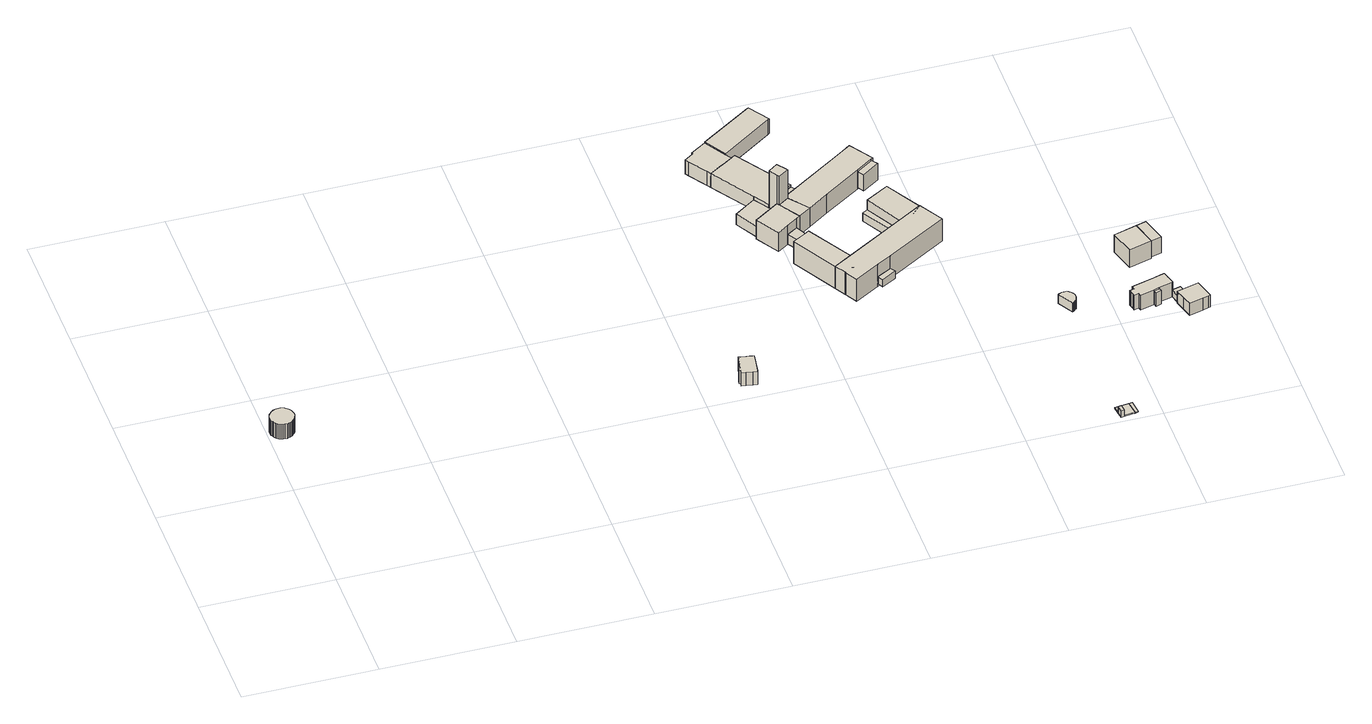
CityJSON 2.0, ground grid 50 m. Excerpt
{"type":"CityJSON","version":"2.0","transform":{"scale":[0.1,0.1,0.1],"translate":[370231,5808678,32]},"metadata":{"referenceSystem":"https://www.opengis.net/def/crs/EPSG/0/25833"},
"CityObjects":{
"building1":{"type":"Building","attributes":{"Gemeindeschluessel":"11000006","BezugspunktDach":"2200","function":"51009_1610","measuredHeight":6.57,"storeysAboveGround":0},"address":[{"country":"Germany","locality":"Berlin"}],"geometry":[{"type":"Solid","lod":"1","boundaries":[[[[0,1,2,3,4,5,6,7,8,9,10,11,12,13,14,15,16,17,18,19,20,21,22,23,24,25,26,27,28,29,30,31,32,33,34,35,36,37,38,39]],[[40,41,42,43,44,45,46,47,48,49,50,51,52,53,54,55,56,57,58,59,60,61,62,63,64,65,66,67,68,69,70,71,72,73,74,75,76,77,78,79]],[[40,79,39,38]],[[41,40,38,37]],[[42,41,37,36]],[[43,42,36,35]],[[44,43,35,34]],[[45,44,34,33]],[[46,45,33,32]],[[47,46,32,31]],[[48,47,31,30]],[[49,48,30,29]],[[50,49,29,28]],[[51,50,28,27]],[[52,51,27,26]],[[53,52,26,25]],[[54,53,25,24]],[[55,54,24,23]],[[56,55,23,22]],[[57,56,22,21]],[[58,57,21,20]],[[59,58,20,19]],[[60,59,19,18]],[[61,60,18,17]],[[62,61,17,16]],[[63,62,16,15]],[[64,63,15,14]],[[65,64,14,13]],[[66,65,13,12]],[[67,66,12,11]],[[68,67,11,10]],[[69,68,10,9]],[[70,69,9,8]],[[71,70,8,7]],[[72,71,7,6]],[[73,72,6,5]],[[74,73,5,4]],[[75,74,4,3]],[[76,75,3,2]],[[77,76,2,1]],[[78,77,1,0]],[[79,78,0,39]]]]}]},
"building2":{"type":"Building","attributes":{"name":"Gr. Neugierde Kl. Neugierde","Gemeindeschluessel":"11000006","BezugspunktDach":"2200","function":"31001_3030","measuredHeight":6.37,"storeysAboveGround":1},"address":[{"country":"Germany","locality":"Berlin","thoroughfareNumber":"36 (3)","thoroughfareName":"Königstraße"}],"geometry":[{"type":"Solid","lod":"1","boundaries":[[[[80,81,82,83,84,85,86,87,88,89,90,91,92,93]],[[94,95,96,97,98,99,100,101,102,103,104,105,106,107]],[[94,107,93,92]],[[95,94,92,91]],[[96,95,91,90]],[[97,96,90,89]],[[98,97,89,88]],[[99,98,88,87]],[[100,99,87,86]],[[101,100,86,85]],[[102,101,85,84]],[[103,102,84,83]],[[104,103,83,82]],[[105,104,82,81]],[[106,105,81,80]],[[107,106,80,93]]]]}]},
"building3":{"type":"Building","attributes":{"Gemeindeschluessel":"11000006","BezugspunktDach":"2200","function":"51009_1610","measuredHeight":4.18,"storeysAboveGround":0},"address":[{"country":"Germany","locality":"Berlin"}],"geometry":[{"type":"Solid","lod":"1","boundaries":[[[[108,109,110,111,112]],[[113,114,115,116,117]],[[113,117,112,111]],[[114,113,111,110]],[[115,114,110,109]],[[116,115,109,108]],[[117,116,108,112]]]]}]},
"building4":{"type":"Building","attributes":{"Gemeindeschluessel":"11000006","function":"31001_3030"},"address":[{"country":"Germany","locality":"Berlin","thoroughfareNumber":"36 (2)","thoroughfareName":"Königstraße"}],"children":["building4-1","building4-2","building4-3","building4-4","building4-5","building4-6","building4-7","building4-8","building4-9"]},
"building4-1":{"type":"BuildingPart","attributes":{"BezugspunktDach":"2200","measuredHeight":20.93,"storeysAboveGround":6},"parents":["building4"],"geometry":[{"type":"MultiSurface","lod":"1","boundaries":[[[118,119,120,121,122,123]],[[124,125,126,127,128,129]],[[124,130,131,129,123,122]],[[125,132,133,124,122,121]],[[134,135,125,121,120]],[[127,136,134,120,119]],[[137,136,119,118]],[[129,138,139,128,118,123]],[[129,131,130,124]],[[124,133,132,125]],[[140,126,125,135,134]],[[126,134,136,127]],[[128,127,136,137]],[[128,139,138,129]]]}]},
"building4-2":{"type":"BuildingPart","attributes":{"BezugspunktDach":"2200","measuredHeight":7.4,"storeysAboveGround":6},"parents":["building4"],"geometry":[{"type":"MultiSurface","lod":"1","boundaries":[[[141,142,143,144,145,146,147]],[[148,149,150,151,152,153,154]],[[148,154,147,146]],[[149,148,146,145]],[[150,149,145,144]],[[151,150,144,143]],[[152,151,143,142]],[[155,156,152,142,141]],[[157,158,155,153,141,147]],[[153,152,156,155]],[[154,159,158,157]],[[159,153,155,158,160]]]}]},
"building4-3":{"type":"BuildingPart","attributes":{"BezugspunktDach":"2200","measuredHeight":6.7,"storeysAboveGround":6},"parents":["building4"],"geometry":[{"type":"MultiSurface","lod":"1","boundaries":[[[161,162,163,164,165,156,158,157,166,167,168]],[[169,170,154,159,152,171,172,173,174,175,176]],[[169,176,168,167]],[[170,169,167,166]],[[154,170,166,157]],[[172,171,165,164]],[[173,177,178,179,180,172,164,163]],[[181,172,182]],[[174,173,163,162]],[[175,174,162,161]],[[176,175,161,168]],[[159,154,157,158]],[[153,155,156,152]],[[159,158,155,183,153]],[[181,178,177,173]],[[181,182,179,178]],[[182,172,180,179]]]}]},
"building4-4":{"type":"BuildingPart","attributes":{"BezugspunktDach":"2200","measuredHeight":5.46,"storeysAboveGround":6},"parents":["building4"],"geometry":[{"type":"MultiSurface","lod":"1","boundaries":[[[132,184,185,186,187,133]],[[188,189,190,191,192,193]],[[189,188,187,186]],[[190,189,186,185]],[[191,190,185,184]],[[192,191,184,194,195,196]],[[193,192,125,124,133]],[[197,198,187,188,199]],[[200,201,198,197,202]],[[193,133,201,200]],[[196,195,194,184,132]],[[132,133,124,125]]]}]},
"building4-5":{"type":"BuildingPart","attributes":{"BezugspunktDach":"2200","measuredHeight":5.32,"storeysAboveGround":6},"parents":["building4"],"geometry":[{"type":"MultiSurface","lod":"1","boundaries":[[[203,204,139,138,205,206,207,208]],[[209,210,211,212,213,214,215,216]],[[209,216,208,207]],[[210,209,207,206]],[[213,212,129,128]],[[214,213,217,218]],[[215,214,204,218,219,203]],[[216,215,203,208]],[[211,210,206,205]],[[212,211,205,138]],[[128,129,138,139]],[[218,217,139,204]],[[203,219,218,204]]]}]},
"building4-6":{"type":"BuildingPart","attributes":{"BezugspunktDach":"2200","measuredHeight":9.03,"storeysAboveGround":6},"parents":["building4"],"geometry":[{"type":"MultiSurface","lod":"1","boundaries":[[[134,220,221,222,223,224,225,226,227,228,135]],[[194,229,230,231,232,233,234,235,236,237,195]],[[194,184,132,195,135,228]],[[229,194,228,227]],[[230,229,227,226]],[[231,230,226,225]],[[232,231,225,224]],[[233,232,224,223]],[[234,233,223,222]],[[235,234,222,221]],[[195,237,126,125]],[[195,132,184,194]],[[236,238,239,220]],[[235,221,239,240,238]],[[237,236,220,134]],[[125,126,134,135]]]}]},
"building4-7":{"type":"BuildingPart","attributes":{"BezugspunktDach":"2200","measuredHeight":9.03,"storeysAboveGround":6},"parents":["building4"],"geometry":[{"type":"MultiSurface","lod":"1","boundaries":[[[241,242,243,244,136,137,245,246]],[[219,217,247,248,249,250,251,252]],[[219,252,246,245]],[[217,139,204,203,219,245,137]],[[247,217,128,127,136]],[[249,248,244,243]],[[250,249,243,242]],[[251,250,242,241]],[[252,251,241,246]],[[218,204,139,217]],[[218,219,203,204]],[[137,136,127,128]],[[248,253,254,255,244]],[[247,136,255,254]]]}]},
"building4-8":{"type":"BuildingPart","attributes":{"BezugspunktDach":"2200","measuredHeight":7.23,"storeysAboveGround":6},"parents":["building4"],"geometry":[{"type":"MultiSurface","lod":"1","boundaries":[[[256,257,258,131,130,259,260,261,262,180,179,178,177]],[[181,182,172,263,188,197,200,193,212,211,210,264,173]],[[263,172,180,262]],[[188,263,262,261]],[[198,187,261,260]],[[201,198,197,260,259]],[[133,201,200,259,130]],[[212,193,124,129,131]],[[205,138,212,131,258]],[[206,205,258,257]],[[264,210,257,256]],[[173,264,256,177]],[[181,173,177,178]],[[182,181,178,179]],[[172,182,179,180]],[[197,188,187,198]],[[200,197,198,201]],[[193,200,201,133]],[[130,131,129,124]],[[211,212,138,205]],[[210,211,205,206]]]}]},
"building4-9":{"type":"BuildingPart","attributes":{"BezugspunktDach":"2200","measuredHeight":9.01,"storeysAboveGround":6},"parents":["building4"],"geometry":[{"type":"MultiSurface","lod":"1","boundaries":[[[255,244,221,239,134,136]],[[237,238,235,248,254,247]],[[237,247,136,127,126]],[[220,134,239]],[[235,221,239,238,239,221]],[[248,235,221,244]],[[244,248,244,255]],[[265,136,255,136]],[[126,127,136,134]],[[238,236,220,239]],[[236,237,134,220]],[[266,238,239,221,235]],[[254,248,244,255]],[[247,254,255,136,265]]]}]},
"building5":{"type":"Building","attributes":{"Gemeindeschluessel":"11000006","function":"51009_1610"},"address":[{"country":"Germany","locality":"Berlin"}],"children":["building5-1","building5-2","building5-3"]},
"building5-1":{"type":"BuildingPart","attributes":{"BezugspunktDach":"2200","measuredHeight":3.36,"storeysAboveGround":0},"parents":["building5"],"geometry":[{"type":"MultiSurface","lod":"1","boundaries":[[[267,268,269,270]],[[271,272,273,274]],[[275,276,277,274,270,278,279]],[[272,271,269,268]],[[273,272,268,267]],[[274,273,267,270]],[[271,279,278,269]],[[274,277,276,275]]]}]},
"building5-2":{"type":"BuildingPart","attributes":{"BezugspunktDach":"2200","measuredHeight":6.32,"storeysAboveGround":0},"parents":["building5"],"geometry":[{"type":"MultiSurface","lod":"1","boundaries":[[[280,281,282,283,284]],[[285,286,271,279,287]],[[285,287,284,283]],[[286,285,283,282]],[[271,286,282,281]],[[278,269,271,281,280]],[[287,279,280,284]],[[279,271,269,278]]]}]},
"building5-3":{"type":"BuildingPart","attributes":{"BezugspunktDach":"2200","measuredHeight":3.24,"storeysAboveGround":0},"parents":["building5"],"geometry":[{"type":"Solid","lod":"1","boundaries":[[[[277,276,288,289]],[[290,275,274,291]],[[290,291,289,288]],[[275,290,288,276]],[[291,274,277,289]],[[274,275,276,277]]]]}]},
"building6":{"type":"Building","attributes":{"name":"Schloss Klein-Glienicke","Gemeindeschluessel":"11000006","function":"31001_3031"},"address":[{"country":"Germany","locality":"Berlin","thoroughfareNumber":"36 (1)","thoroughfareName":"Königstraße"}],"children":["building6-1","building6-2","building6-3","building6-4"]},
"building6-1":{"type":"BuildingPart","attributes":{"BezugspunktDach":"2200","measuredHeight":10.59,"storeysAboveGround":2},"parents":["building6"],"geometry":[{"type":"MultiSurface","lod":"1","boundaries":[[[292,293,294,295,296,297,298,299,300,301]],[[302,303,304,305,306,307,308,309,310,311]],[[302,311,301,300]],[[303,302,300,299]],[[304,303,299,298]],[[305,304,298,297]],[[306,305,297,296]],[[312,313,314,315,316,307,306,296,295]],[[308,307,295,294]],[[309,308,294,293]],[[310,309,293,292]],[[311,310,292,301]],[[316,315,314,313,312]]]}]},
"building6-2":{"type":"BuildingPart","attributes":{"BezugspunktDach":"2200","measuredHeight":10.59,"storeysAboveGround":2},"parents":["building6"],"geometry":[{"type":"Solid","lod":"1","boundaries":[[[[301,317,300,318,319,320]],[[321,322,302,323,311,324]],[[321,324,320,319]],[[322,321,319,318]],[[302,322,318,300]],[[323,302,300,317]],[[311,323,317,301]],[[324,311,301,320]]]]}]},
"building6-3":{"type":"BuildingPart","attributes":{"BezugspunktDach":"2200","measuredHeight":9.91,"storeysAboveGround":2},"parents":["building6"],"geometry":[{"type":"Solid","lod":"1","boundaries":[[[[325,326,327,328,329]],[[330,304,331,303,332]],[[330,332,329,328]],[[304,330,328,327]],[[331,304,327,326]],[[303,331,326,325]],[[332,303,325,329]]]]}]},
"building6-4":{"type":"BuildingPart","attributes":{"BezugspunktDach":"2200","measuredHeight":3.37,"storeysAboveGround":2},"parents":["building6"],"geometry":[{"type":"MultiSurface","lod":"1","boundaries":[[[333,334,314,313]],[[315,335,336,316]],[[335,315,314,334]],[[336,335,334,333]],[[316,336,333,313]],[[315,316,313,314,337]]]}]},
"building7":{"type":"Building","attributes":{"Gemeindeschluessel":"11000006","BezugspunktDach":"2200","function":"51009_1610","measuredHeight":7.38,"storeysAboveGround":0},"address":[{"country":"Germany","locality":"Berlin"}],"geometry":[{"type":"Solid","lod":"1","boundaries":[[[[338,339,340,341]],[[342,343,344,345]],[[342,345,341,340]],[[343,342,340,339]],[[344,343,339,338]],[[345,344,338,341]]]]}]},
"building8":{"type":"Building","attributes":{"Gemeindeschluessel":"11000006","BezugspunktDach":"2200","function":"51009_1610","measuredHeight":3,"storeysAboveGround":0},"address":[{"country":"Germany","locality":"Berlin"}],"geometry":[{"type":"Solid","lod":"1","boundaries":[[[[346,347,348,349]],[[350,351,352,353]],[[350,353,349,348]],[[351,350,348,347]],[[352,351,347,346]],[[353,352,346,349]]]]}]},
"building9":{"type":"Building","attributes":{"Gemeindeschluessel":"11000006","BezugspunktDach":"2200","function":"31001_1000","measuredHeight":0.461,"storeysAboveGround":1},"address":[{"country":"Germany","locality":"Berlin","thoroughfareNumber":"36B (9)","thoroughfareName":"Königstraße"}],"geometry":[{"type":"Solid","lod":"1","boundaries":[[[[354,355,356,357,358,359,360]],[[361,362,363,351,350,353,364]],[[361,364,360,359]],[[362,361,359,358]],[[363,362,358,357]],[[351,363,357,356]],[[350,351,356,355]],[[353,350,355,354]],[[364,353,354,360]]]]}]},
"building10":{"type":"Building","attributes":{"Gemeindeschluessel":"11000006","BezugspunktDach":"2200","function":"51009_1610","measuredHeight":0.408,"storeysAboveGround":0},"address":[{"country":"Germany","locality":"Berlin"}],"geometry":[{"type":"Solid","lod":"1","boundaries":[[[[358,365,366,359]],[[367,368,369,370]],[[367,370,359,366]],[[368,367,366,365]],[[369,368,365,358]],[[370,369,358,359]]]]}]},
"building11":{"type":"Building","attributes":{"Gemeindeschluessel":"11000006","BezugspunktDach":"2200","function":"51009_1610","measuredHeight":4.12,"storeysAboveGround":0},"address":[{"country":"Germany","locality":"Berlin"}],"geometry":[{"type":"Solid","lod":"1","boundaries":[[[[371,372,373,374,375,376,377,378,379,380,381,382,383,384,385,386,387,388,389,390,391,392]],[[393,394,395,396,397,398,399,400,401,402,403,404,405,406,407,408,409,410,411,412,413,414]],[[393,414,392,391]],[[394,393,391,390]],[[395,394,390,389]],[[396,395,389,388]],[[397,396,388,387]],[[398,397,387,386]],[[399,398,386,385]],[[400,399,385,384]],[[401,400,384,383]],[[402,401,383,382]],[[403,402,382,381]],[[404,403,381,380]],[[405,404,380,379]],[[406,405,379,378]],[[407,406,378,377]],[[408,407,377,376]],[[409,408,376,375]],[[410,409,375,374]],[[411,410,374,373]],[[412,411,373,372]],[[413,412,372,371]],[[414,413,371,392]]]]}]},
"building12":{"type":"Building","attributes":{"Gemeindeschluessel":"11000006","BezugspunktDach":"2200","function":"31001_3030","measuredHeight":6.85,"storeysAboveGround":1},"address":[{"country":"Germany","locality":"Berlin","thoroughfareNumber":"36","thoroughfareName":"Königstraße"}],"geometry":[{"type":"Solid","lod":"1","boundaries":[[[[415,416,417,418,419,420,421,422,423,424,425,426,427,428,429,430,431]],[[432,433,434,435,436,437,438,439,440,441,442,443,444,445,446,447,448]],[[432,448,431,430]],[[433,432,430,429]],[[434,433,429,428]],[[435,434,428,427]],[[436,435,427,426]],[[437,436,426,425]],[[438,437,425,424]],[[439,438,424,423]],[[440,439,423,422]],[[441,440,422,421]],[[442,441,421,420]],[[443,442,420,419]],[[444,443,419,418]],[[445,444,418,417]],[[446,445,417,416]],[[447,446,416,415]],[[448,447,415,431]]]]}]},
"building13":{"type":"Building","attributes":{"Gemeindeschluessel":"11000006","BezugspunktDach":"2200","function":"51009_1610","measuredHeight":6.09,"storeysAboveGround":0},"address":[{"country":"Germany","locality":"Berlin"}],"geometry":[{"type":"Solid","lod":"1","boundaries":[[[[449,450,451,452]],[[453,454,455,456]],[[453,456,452,451]],[[454,453,451,450]],[[455,454,450,449]],[[456,455,449,452]]]]}]},
"building14":{"type":"Building","attributes":{"Gemeindeschluessel":"11000006","BezugspunktDach":"2200","function":"31001_3030","measuredHeight":8.5,"storeysAboveGround":2},"address":[{"country":"Germany","locality":"Berlin","thoroughfareNumber":"35E (1)","thoroughfareName":"Königstraße"}],"geometry":[{"type":"Solid","lod":"1","boundaries":[[[[457,458,459,460,461]],[[462,463,464,465,466]],[[462,466,461,460]],[[463,462,460,459]],[[464,463,459,458]],[[465,464,458,457]],[[466,465,457,461]]]]}]},
"building15":{"type":"Building","attributes":{"Gemeindeschluessel":"11000006","function":"31001_3030"},"address":[{"country":"Germany","locality":"Berlin","thoroughfareNumber":"35D","thoroughfareName":"Königstraße"}],"children":["building15-1","building15-2"]},
"building15-1":{"type":"BuildingPart","attributes":{"BezugspunktDach":"2200","measuredHeight":5.9,"storeysAboveGround":2},"parents":["building15"],"geometry":[{"type":"MultiSurface","lod":"1","boundaries":[[[467,468,469,470,471,472,473,474,475]],[[476,477,478,479,480,481,482,483,484]],[[485,486,475,474]],[[476,484,487,488,489]],[[477,476,474,473]],[[478,477,473,472]],[[479,478,472,471]],[[480,479,471,470]],[[481,480,470,469]],[[482,481,469,468]],[[483,482,468,467]],[[484,483,467,475]],[[489,488,487,486,485]]]}]},
"building15-2":{"type":"BuildingPart","attributes":{"BezugspunktDach":"2200","measuredHeight":3.01,"storeysAboveGround":2},"parents":["building15"],"geometry":[{"type":"Solid","lod":"1","boundaries":[[[[486,485,490,491,492]],[[493,494,488,487,495]],[[493,495,492,491]],[[494,493,491,490]],[[488,494,490,485]],[[495,487,486,492]],[[487,488,485,486]]]]}]},
"building16":{"type":"Building","attributes":{"Gemeindeschluessel":"11000006","BezugspunktDach":"2200","function":"51009_1610","measuredHeight":7.86,"storeysAboveGround":0},"address":[{"country":"Germany","locality":"Berlin"}],"geometry":[{"type":"Solid","lod":"1","boundaries":[[[[458,496,497,498,460]],[[499,500,501,502,503]],[[499,503,460,498]],[[500,499,498,497]],[[501,500,497,496]],[[502,501,496,458]],[[503,502,458,460]]]]}]}
},
"vertices":[
[4,784,89],[5,777,89],[8,771,89],[11,765,89],[15,759,89],[20,754,89],[26,750,89],[32,747,89],[39,745,89],[46,745,89],[54,745,89],[61,746,89],[67,749,89],[74,753,89],[79,758,89],[84,763,89],[88,770,89],[90,776,89],[92,783,89],[92,791,89],[91,797,89],[89,804,89],[87,810,89],[83,816,89],[79,821,89],[73,825,89],[68,829,89],[61,831,89],[55,833,89],[48,833,89],[41,833,89],[35,831,89],[29,829,89],[23,825,89],[18,821,89],[13,816,89],[9,811,89],[7,805,89],[5,798,89],[4,791,89],[5,798,23],[7,805,23],[9,811,23],[13,816,23],[18,821,23],[23,825,23],[29,829,23],[35,831,23],[41,833,23],[48,833,23],[55,833,23],[61,831,23],[68,829,23],[73,825,23],[79,821,23],[83,816,23],[87,810,23],[89,804,23],[91,797,23],[92,791,23],[92,783,23],[90,776,23],[88,770,23],[84,763,23],[79,758,23],[74,753,23],[67,749,23],[61,746,23],[54,745,23],[46,745,23],[39,745,23],[32,747,23],[26,750,23],[20,754,23],[15,759,23],[11,765,23],[8,771,23],[5,777,23],[4,784,23],[4,791,23],
[1648,585,59],[1646,575,59],[1646,573,59],[1662,570,59],[1686,566,59],[1702,563,59],[1702,565,59],[1716,647,59],[1700,650,59],[1675,654,59],[1660,657,59],[1650,598,59],[1645,598,59],[1643,586,59],[1645,598,0],[1650,598,0],[1660,657,0],[1675,654,0],[1700,650,0],[1716,647,0],[1702,565,0],[1702,563,0],[1686,566,0],[1662,570,0],[1646,573,0],[1646,575,0],[1648,585,0],[1643,586,0],
[2049,1141,80],[2069,1153,80],[2086,1163,80],[2050,1232,80],[2010,1206,80],[2050,1232,38],[2086,1163,38],[2069,1153,38],[2049,1141,38],[2010,1206,38],
[2009,1328,250],[2014,1320,250],[2053,1346,250],[2047,1355,250],[2025,1385,250],[1990,1360,250],[2025,1385,41],[2047,1355,41],[2053,1346,41],[2014,1320,41],[2009,1328,41],[1990,1360,41],[2025,1385,98],[1990,1360,98],[2047,1355,89],[2025,1385,89],[2053,1346,122],[2047,1355,122],[2014,1320,122],[2009,1328,122],[1990,1360,83],[2009,1328,83],[2053,1346,79],
[1899,1697,102],[1924,1656,102],[2119,1788,102],[2124,1791,102],[2072,1868,102],[2067,1865,102],[1874,1738,102],[2067,1865,35],[2072,1868,35],[2124,1791,35],[2119,1788,35],[1924,1656,35],[1899,1697,35],[1874,1738,35],[1899,1697,99],[1924,1656,99],[1874,1738,99],[1885,1720,99],[1885,1720,35],[1885,1720,93],
[1791,1658,99],[1837,1589,99],[1845,1577,99],[1937,1634,99],[1928,1649,99],[1814,1699,99],[1817,1694,99],[1783,1671,99],[1817,1694,35],[1814,1699,35],[1928,1649,35],[1937,1634,35],[1845,1577,35],[1837,1589,35],[1791,1658,35],[1783,1671,35],[1845,1577,98],[1894,1607,98],[1904,1613,98],[1937,1634,98],[1894,1607,35],[1904,1613,35],[1899,1697,45],
[2070,1371,89],[2058,1394,89],[2102,1423,89],[2093,1436,89],[2093,1436,35],[2102,1423,35],[2058,1394,35],[2070,1371,35],[2047,1355,35],[2025,1385,35],[2070,1371,36],[2047,1355,36],[2047,1355,65],[2046,1401,35],[2046,1401,89],[2064,1415,35],[2037,1394,35],[2037,1394,89],[2043,1399,35],
[1923,1271,83],[1966,1300,83],[1989,1359,83],[1951,1415,83],[1917,1392,83],[1871,1360,83],[1917,1392,35],[1951,1415,35],[1989,1359,35],[1990,1360,35],[2009,1328,35],[1966,1300,35],[1923,1271,35],[1871,1360,35],[2009,1328,36],[1966,1300,36],[1923,1271,36],
[2079,1314,122],[2112,1273,122],[2189,1325,122],[2329,1417,122],[2392,1459,122],[2398,1463,122],[2340,1550,122],[2295,1520,122],[2070,1371,122],[2295,1520,36],[2340,1550,36],[2398,1463,36],[2392,1459,36],[2329,1417,36],[2189,1325,36],[2112,1273,36],[2079,1314,36],[2053,1346,36],[2083,1310,36],[2083,1310,122],[2083,1310,99],
[1968,1178,122],[2010,1206,122],[2050,1232,122],[2064,1241,122],[1923,1271,122],[1915,1266,122],[2014,1320,36],[2064,1241,36],[2050,1232,36],[2010,1206,36],[1968,1178,36],[1915,1266,36],[2042,1276,36],[2039,1280,36],[2039,1280,122],
[1952,1416,98],[1951,1415,98],[1989,1359,98],[2037,1394,98],[2046,1401,98],[2093,1436,98],[1953,1644,98],[1953,1644,35],[1952,1416,35],
[2014,1320,61],[2086,1306,36],
[2169,985,73],[2389,1117,73],[2379,1135,73],[2158,1004,73],[2379,1135,40],[2389,1117,40],[2169,985,40],[2158,1004,40],[2174,1014,40],[2174,1014,72],[2158,1004,72],[2361,1125,73],[2361,1125,40],
[2361,1125,78],[2379,1135,78],[2346,1194,78],[2313,1254,78],[2293,1243,78],[2313,1254,40],[2346,1194,40],[2293,1243,40],
[2086,1163,72],[2069,1153,72],[2086,1163,40],[2069,1153,40],
[2125,906,125],[2128,901,125],[2153,857,125],[2246,912,125],[2300,941,125],[2531,1078,125],[2477,1169,125],[2389,1117,125],[2169,985,125],[2102,946,125],[2169,985,24],[2389,1117,24],[2477,1169,24],[2531,1078,24],[2300,941,24],[2246,912,24],[2153,857,24],[2128,901,24],[2125,906,24],[2102,946,24],[2246,912,49],[2246,912,70],[2300,941,70],[2300,941,37],[2246,912,37],
[2161,921,125],[2069,1153,125],[2049,1141,125],[2004,1116,125],[2049,1141,24],[2069,1153,24],[2161,921,24],[2004,1116,24],
[2389,1117,122],[2440,1131,122],[2477,1169,122],[2399,1304,122],[2313,1254,122],[2399,1304,24],[2440,1131,24],[2313,1254,24],
[2257,889,70],[2312,922,70],[2312,922,37],[2257,889,37],[2300,941,44],
[2344,1392,116],[2408,1435,116],[2392,1459,116],[2329,1417,116],[2392,1459,42],[2408,1435,42],[2344,1392,42],[2329,1417,42],
[2847,5,45],[2859,7,45],[2856,32,45],[2844,30,45],[2856,32,15],[2859,7,15],[2847,5,15],[2844,30,15],
[2844,30,20],[2856,32,20],[2859,7,20],[2889,11,20],[2899,12,20],[2892,63,20],[2840,57,20],[2892,63,15],[2899,12,15],[2889,11,15],[2840,57,15],
[2912,14,20],[2906,65,20],[2906,65,16],[2912,14,16],[2899,12,16],[2892,63,16],
[2850,583,65],[2854,585,65],[2859,588,65],[2862,592,65],[2866,595,65],[2868,600,65],[2870,605,65],[2872,610,65],[2872,616,65],[2871,622,65],[2869,628,65],[2866,633,65],[2862,638,65],[2858,642,65],[2853,645,65],[2847,647,65],[2842,648,65],[2837,648,65],[2831,648,65],[2826,646,65],[2821,644,65],[2816,641,65],[2821,644,24],[2826,646,24],[2831,648,24],[2837,648,24],[2842,648,24],[2847,647,24],[2853,645,24],[2858,642,24],[2862,638,24],[2866,633,24],[2869,628,24],[2871,622,24],[2872,616,24],[2872,610,24],[2870,605,24],[2868,600,24],[2866,595,24],[2862,592,24],[2859,588,24],[2854,585,24],[2850,583,24],[2816,641,24],
[3052,549,91],[3055,539,91],[3057,530,91],[3075,535,91],[3079,523,91],[3131,537,91],[3152,543,91],[3202,556,91],[3205,557,91],[3199,579,91],[3196,589,91],[3190,611,91],[3188,610,91],[3139,596,91],[3064,576,91],[3067,563,91],[3049,558,91],[3067,563,25],[3064,576,25],[3139,596,25],[3188,610,25],[3190,611,25],[3196,589,25],[3199,579,25],[3205,557,25],[3202,556,25],[3152,543,25],[3131,537,25],[3079,523,25],[3075,535,25],[3057,530,25],[3055,539,25],[3052,549,25],[3049,558,25],
[3134,524,87],[3155,530,87],[3152,543,87],[3131,537,87],[3152,543,26],[3155,530,26],[3134,524,26],[3131,537,26],
[3102,730,122],[3188,754,122],[3175,801,122],[3162,848,122],[3075,824,122],[3162,848,43],[3175,801,43],[3188,754,43],[3102,730,43],[3075,824,43],
[3222,485,76],[3232,448,76],[3285,462,76],[3308,468,76],[3314,469,76],[3304,507,76],[3293,545,76],[3244,532,76],[3211,523,76],[3244,532,22],[3293,545,22],[3304,507,22],[3314,469,22],[3308,468,22],[3285,462,22],[3232,448,22],[3222,485,22],[3211,523,22],[3244,532,57],[3211,523,57],[3211,523,27],[3244,532,27],[3244,532,34],
[3235,565,57],[3205,557,57],[3202,556,57],[3205,557,27],[3235,565,27],[3202,556,27],
[3228,765,122],[3214,812,122],[3201,859,122],[3201,859,49],[3214,812,49],[3228,765,49],[3188,754,49],[3162,848,49]
]}
